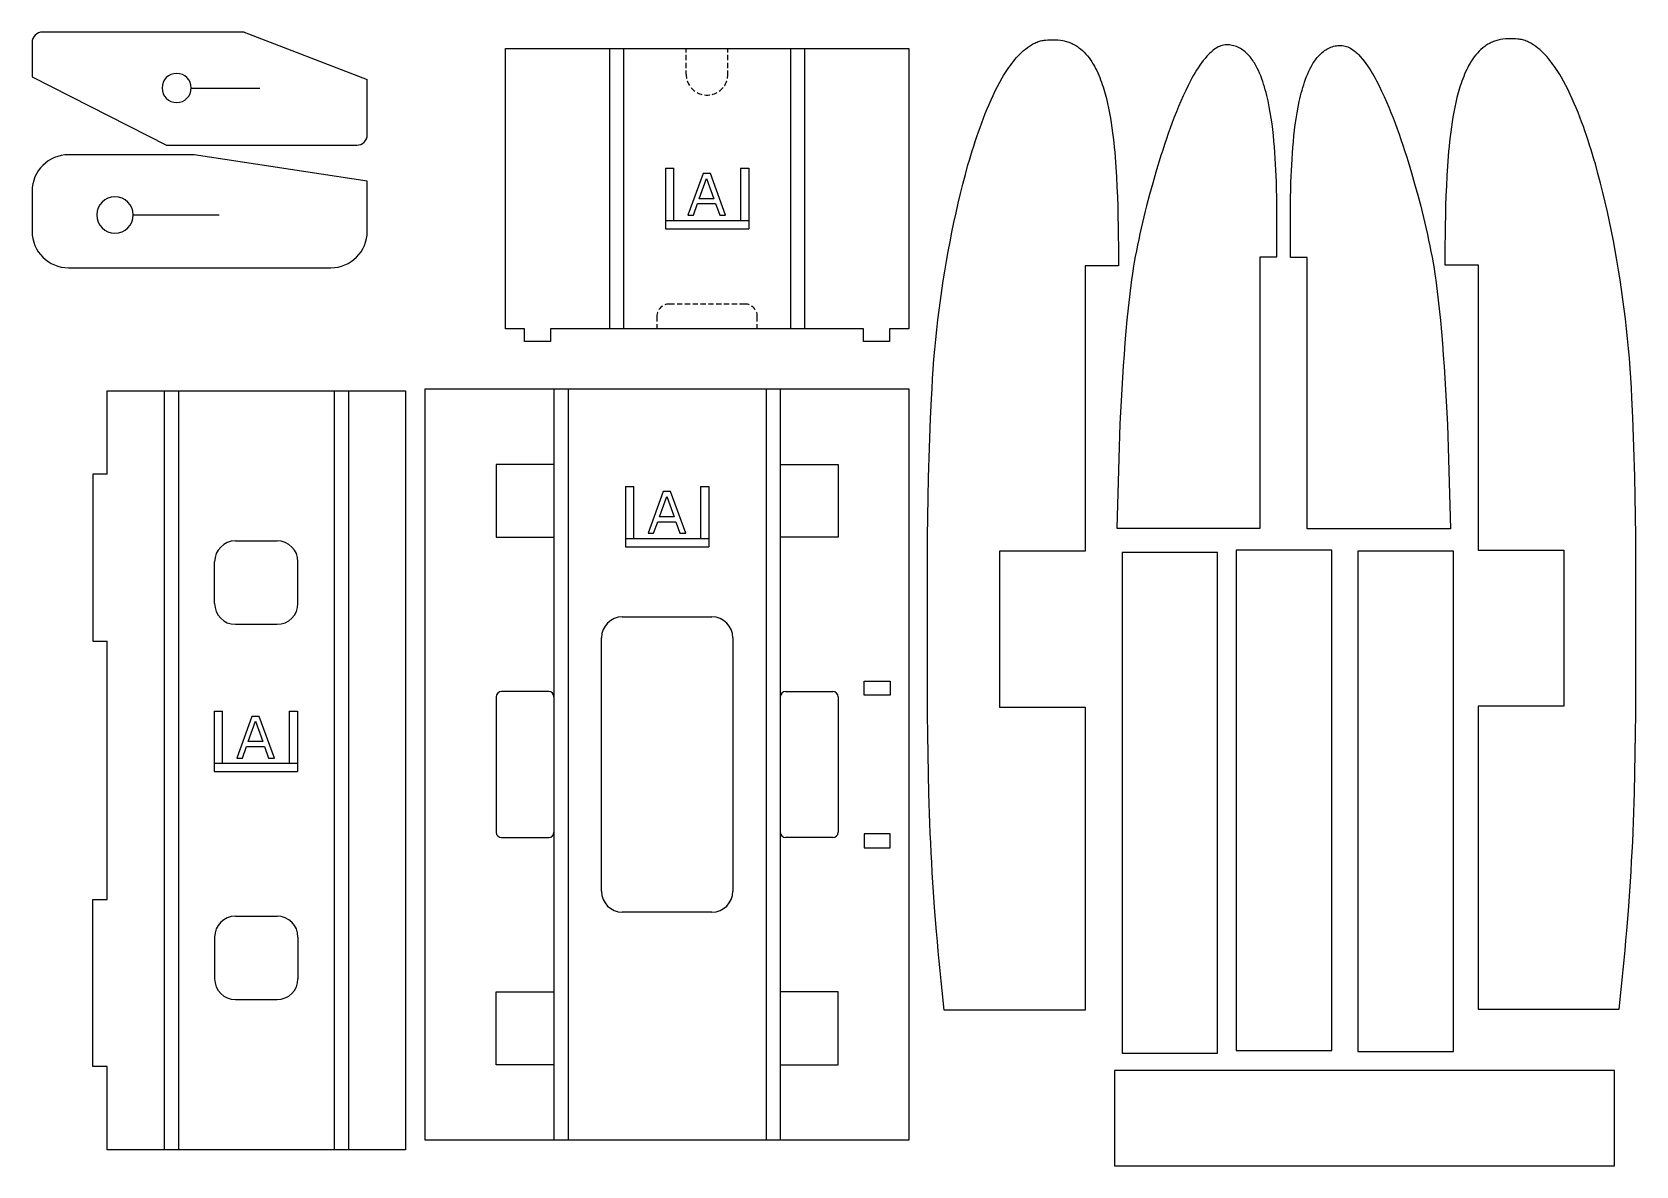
# Model space of a CAD drawing. Extents: x 4 to 493, y 32 to 377.
import ezdxf

# ---------------------------------------------------------------- set-up
doc = ezdxf.new("R2010")
doc.units = 0
doc.layers.add('Layer_1', color=7, linetype='CONTINUOUS')

msp = doc.modelspace()

# ---------------------------------------------------------------- linework, layer by layer
at = {"layer": 'Layer_1', "color": 7}
for p, q in [((68.716497, 376.87243), (7.280246, 376.87243)), ((68.716497, 376.87243), (106.22383, 362.479097)), ((4.105246, 373.69743), (4.105246, 363.294014)), ((148.308444, 286.482382), (148.308444, 371.836966)), ((148.308444, 371.836966), (271.244444, 371.836966)), ((271.244444, 371.836966), (271.244444, 286.482382)), ((306.205379, 371.242546), (306.787463, 371.718796)), ((306.787463, 371.718796), (307.380129, 372.184462)), ((307.380129, 372.184462), (308.004546, 372.618379)), ((308.004546, 372.618379), (308.650129, 373.009962)), ((308.650129, 373.009962), (308.978213, 373.200462)), ((308.978213, 373.200462), (309.306296, 373.380379)), ((309.306296, 373.380379), (309.644963, 373.549712)), ((309.644963, 373.549712), (309.994213, 373.697879)), ((309.994213, 373.697879), (310.343463, 373.846046)), ((310.343463, 373.846046), (310.692713, 373.973046)), ((310.692713, 373.973046), (311.052546, 374.089462)), ((311.052546, 374.089462), (311.412379, 374.195296)), ((311.412379, 374.195296), (311.772215, 374.290546)), ((311.772215, 374.290546), (312.142632, 374.364629)), ((312.142632, 374.364629), (312.513049, 374.417546)), ((312.513049, 374.417546), (312.883465, 374.470462)), ((312.883465, 374.470462), (313.634882, 374.533962)), ((313.634882, 374.533962), (314.396882, 374.565712)), ((314.396882, 374.565712), (315.148299, 374.565712)), ((315.148299, 374.565712), (315.910299, 374.533962)), ((315.910299, 374.533962), (316.672299, 374.481046)), ((316.672299, 374.481046), (317.423715, 374.406962)), ((317.423715, 374.406962), (318.175132, 374.290546)), ((318.175132, 374.290546), (318.545549, 374.216462)), ((318.545549, 374.216462), (318.905382, 374.131796)), ((318.905382, 374.131796), (319.275799, 374.047129)), ((319.275799, 374.047129), (319.635632, 373.941296)), ((319.635632, 373.941296), (319.984882, 373.824879)), ((319.984882, 373.824879), (320.344715, 373.697879)), ((320.344715, 373.697879), (320.693965, 373.549712)), ((320.693965, 373.549712), (321.032632, 373.401546)), ((321.032632, 373.401546), (321.371299, 373.232212)), ((321.371299, 373.232212), (321.699382, 373.052296)), ((321.699382, 373.052296), (322.027465, 372.861796)), ((322.027465, 372.861796), (322.355549, 372.660712)), ((322.355549, 372.660712), (322.673049, 372.449046)), ((322.673049, 372.449046), (322.979965, 372.237379)), ((322.979965, 372.237379), (323.286882, 372.004546)), ((323.286882, 372.004546), (323.583215, 371.771712)), ((323.583215, 371.771712), (324.154715, 371.274296)), ((364.363452, 371.650752), (364.003618, 371.386169)), ((364.723285, 371.904752), (364.363452, 371.650752)), ((365.104285, 372.137585), (364.723285, 371.904752)), ((365.495868, 372.349252), (365.104285, 372.137585)), ((365.898035, 372.529169), (365.495868, 372.349252)), ((366.310785, 372.698502), (365.898035, 372.529169)), ((366.734118, 372.825502), (366.310785, 372.698502)), ((367.168035, 372.920752), (366.734118, 372.825502)), ((367.601952, 372.984252), (367.168035, 372.920752)), ((368.046452, 373.016002), (367.601952, 372.984252)), ((368.480368, 373.005277), (368.046452, 373.016002)), ((368.924868, 372.973527), (368.480368, 373.005277)), ((369.369368, 372.910027), (368.924868, 372.973527)), ((369.803285, 372.835944), (369.369368, 372.910027)), ((370.237202, 372.730111), (369.803285, 372.835944)), ((370.660535, 372.613694), (370.237202, 372.730111)), ((371.073285, 372.465527), (370.660535, 372.613694)), ((371.486035, 372.296194), (371.073285, 372.465527)), ((371.888202, 372.105694), (371.486035, 372.296194)), ((372.269202, 371.904611), (371.888202, 372.105694)), ((372.650202, 371.671777), (372.269202, 371.904611)), ((373.020618, 371.428361), (372.650202, 371.671777)), ((373.380452, 371.163777), (373.020618, 371.428361)), ((397.91846, 371.248653), (398.288877, 371.49207)), ((398.288877, 371.49207), (398.669877, 371.724903)), ((398.669877, 371.724903), (399.050877, 371.925986)), ((399.050877, 371.925986), (399.453044, 372.116486)), ((399.453044, 372.116486), (399.865794, 372.28582)), ((399.865794, 372.28582), (400.278544, 372.433986)), ((400.278544, 372.433986), (400.701877, 372.550403)), ((400.701877, 372.550403), (401.135794, 372.656236)), ((401.135794, 372.656236), (401.56971, 372.73032)), ((401.56971, 372.73032), (402.01421, 372.79382)), ((402.01421, 372.79382), (402.45871, 372.82557)), ((402.45871, 372.82557), (402.892627, 372.836012)), ((402.892627, 372.836012), (403.337127, 372.804262)), ((403.337127, 372.804262), (403.771044, 372.740762)), ((403.771044, 372.740762), (404.20496, 372.645512)), ((404.20496, 372.645512), (404.628294, 372.518512)), ((404.628294, 372.518512), (405.041044, 372.349179)), ((405.041044, 372.349179), (405.44321, 372.169262)), ((405.44321, 372.169262), (405.834794, 371.957595)), ((405.834794, 371.957595), (406.215794, 371.724762)), ((406.215794, 371.724762), (406.575627, 371.470762)), ((406.575627, 371.470762), (406.93546, 371.206179)), ((445.569396, 371.578785), (445.029646, 371.049619)), ((446.140896, 372.076202), (445.569396, 371.578785)), ((446.447813, 372.309035), (446.140896, 372.076202)), ((446.744146, 372.541869), (446.447813, 372.309035)), ((447.061646, 372.753535), (446.744146, 372.541869)), ((447.368563, 372.965202), (447.061646, 372.753535)), ((447.696646, 373.166285), (447.368563, 372.965202)), ((448.02473, 373.356785), (447.696646, 373.166285)), ((448.352813, 373.536702), (448.02473, 373.356785)), ((448.69148, 373.706035), (448.352813, 373.536702)), ((449.04073, 373.854202), (448.69148, 373.706035)), ((449.379396, 374.002369), (449.04073, 373.854202)), ((449.73923, 374.129369), (449.379396, 374.002369)), ((450.08848, 374.245785), (449.73923, 374.129369)), ((450.448313, 374.351619), (450.08848, 374.245785)), ((450.81873, 374.436285), (450.448313, 374.351619)), ((451.178563, 374.520952), (450.81873, 374.436285)), ((451.54898, 374.595035), (451.178563, 374.520952)), ((452.300396, 374.711452), (451.54898, 374.595035)), ((453.051813, 374.785535), (452.300396, 374.711452)), ((453.813813, 374.838452), (453.051813, 374.785535)), ((454.575813, 374.870202), (453.813813, 374.838452)), ((455.32723, 374.870202), (454.575813, 374.870202)), ((456.08923, 374.838452), (455.32723, 374.870202)), ((456.840646, 374.774952), (456.08923, 374.838452)), ((457.211063, 374.722035), (456.840646, 374.774952)), ((457.58148, 374.669119), (457.211063, 374.722035)), ((457.951896, 374.595035), (457.58148, 374.669119)), ((458.31173, 374.499785), (457.951896, 374.595035)), ((458.671563, 374.393952), (458.31173, 374.499785)), ((459.031396, 374.277535), (458.671563, 374.393952)), ((459.380646, 374.150535), (459.031396, 374.277535)), ((459.729896, 374.002369), (459.380646, 374.150535)), ((460.079146, 373.854202), (459.729896, 374.002369)), ((460.417813, 373.684869), (460.079146, 373.854202)), ((460.745896, 373.504952), (460.417813, 373.684869)), ((461.07398, 373.314452), (460.745896, 373.504952)), ((461.719563, 372.922869), (461.07398, 373.314452)), ((462.34398, 372.488952), (461.719563, 372.922869)), ((462.936646, 372.023285), (462.34398, 372.488952)), ((463.51873, 371.547035), (462.936646, 372.023285)), ((464.069063, 371.039035), (463.51873, 371.547035)), ((301.760379, 366.141379), (302.194296, 366.755212)), ((302.194296, 366.755212), (302.649379, 367.358462)), ((302.649379, 367.358462), (303.115046, 367.951129)), ((303.115046, 367.951129), (303.591296, 368.533212)), ((303.591296, 368.533212), (304.078129, 369.104712)), ((304.078129, 369.104712), (304.586129, 369.665629)), ((304.586129, 369.665629), (305.115296, 370.205379)), ((305.115296, 370.205379), (305.655046, 370.734546)), ((305.655046, 370.734546), (306.205379, 371.242546)), ((324.154715, 371.274296), (324.705049, 370.745129)), ((324.705049, 370.745129), (325.213049, 370.194796)), ((325.213049, 370.194796), (325.710465, 369.612712)), ((325.710465, 369.612712), (326.176132, 369.020046)), ((326.176132, 369.020046), (326.610049, 368.406212)), ((326.610049, 368.406212), (327.022799, 367.781796)), ((327.022799, 367.781796), (327.424965, 367.136212)), ((327.424965, 367.136212), (327.795382, 366.480046)), ((359.918452, 366.782419), (359.421035, 366.041585)), ((360.426452, 367.502085), (359.918452, 366.782419)), ((360.955618, 368.200585), (360.426452, 367.502085)), ((361.516535, 368.888502), (360.955618, 368.200585)), ((362.088035, 369.555252), (361.516535, 368.888502)), ((362.691285, 370.200835), (362.088035, 369.555252)), ((363.008785, 370.507752), (362.691285, 370.200835)), ((363.336868, 370.814669), (363.008785, 370.507752)), ((363.664952, 371.111002), (363.336868, 370.814669)), ((364.003618, 371.386169), (363.664952, 371.111002)), ((373.719118, 370.878027), (373.380452, 371.163777)), ((374.057785, 370.592277), (373.719118, 370.878027)), ((374.375285, 370.285361), (374.057785, 370.592277)), ((374.682202, 369.967861), (374.375285, 370.285361)), ((374.978535, 369.639777), (374.682202, 369.967861)), ((375.264285, 369.301111), (374.978535, 369.639777)), ((375.539452, 368.951861), (375.264285, 369.301111)), ((375.804035, 368.592027), (375.539452, 368.951861)), ((376.058035, 368.232194), (375.804035, 368.592027)), ((376.301452, 367.861777), (376.058035, 368.232194)), ((376.544868, 367.480777), (376.301452, 367.861777)), ((376.989368, 366.718777), (376.544868, 367.480777)), ((377.402118, 365.935611), (376.989368, 366.718777)), ((393.53696, 365.755903), (393.94971, 366.53907)), ((393.94971, 366.53907), (394.39421, 367.30107)), ((394.39421, 367.30107), (394.637627, 367.68207)), ((394.637627, 367.68207), (394.881044, 368.052486)), ((394.881044, 368.052486), (395.135044, 368.41232)), ((395.135044, 368.41232), (395.399627, 368.772153)), ((395.399627, 368.772153), (395.674794, 369.121403)), ((395.674794, 369.121403), (395.960544, 369.46007)), ((395.960544, 369.46007), (396.256877, 369.788153)), ((396.256877, 369.788153), (396.563794, 370.105653)), ((396.563794, 370.105653), (396.881294, 370.41257)), ((396.881294, 370.41257), (397.21996, 370.69832)), ((397.21996, 370.69832), (397.558627, 370.98407)), ((397.558627, 370.98407), (397.91846, 371.248653)), ((406.93546, 371.206179), (407.274127, 370.931012)), ((407.274127, 370.931012), (407.60221, 370.634679)), ((407.60221, 370.634679), (407.930294, 370.327762)), ((407.930294, 370.327762), (408.247794, 370.020845)), ((408.247794, 370.020845), (408.851044, 369.375262)), ((408.851044, 369.375262), (409.422544, 368.708512)), ((409.422544, 368.708512), (409.98346, 368.020595)), ((409.98346, 368.020595), (410.512627, 367.322095)), ((410.512627, 367.322095), (411.020627, 366.602429)), ((411.020627, 366.602429), (411.518044, 365.861595)), ((441.92873, 366.784535), (441.568896, 366.117785)), ((442.299146, 367.440702), (441.92873, 366.784535)), ((442.701313, 368.086285), (442.299146, 367.440702)), ((443.114063, 368.710702), (442.701313, 368.086285)), ((443.558563, 369.324535), (443.114063, 368.710702)), ((444.013646, 369.917202), (443.558563, 369.324535)), ((444.511063, 370.499285), (444.013646, 369.917202)), ((445.029646, 371.049619), (444.511063, 370.499285)), ((464.619396, 370.509869), (464.069063, 371.039035)), ((465.13798, 369.970119), (464.619396, 370.509869)), ((465.64598, 369.409202), (465.13798, 369.970119)), ((466.132813, 368.837702), (465.64598, 369.409202)), ((466.609063, 368.255619), (466.132813, 368.837702)), ((467.07473, 367.662952), (466.609063, 368.255619)), ((467.529813, 367.059702), (467.07473, 367.662952)), ((467.96373, 366.445869), (467.529813, 367.059702)), ((4.105246, 363.294014), (45.094497, 342.444847)), ((106.22383, 345.619847), (106.22383, 362.479097)), ((298.278463, 360.320546), (298.987546, 361.654046)), ((298.987546, 361.654046), (299.728379, 362.966379)), ((299.728379, 362.966379), (300.119963, 363.622546)), ((300.119963, 363.622546), (300.511546, 364.257546)), ((300.511546, 364.257546), (300.913713, 364.892546)), ((300.913713, 364.892546), (301.326463, 365.527546)), ((301.326463, 365.527546), (301.760379, 366.141379)), ((327.795382, 366.480046), (328.155215, 365.813296)), ((328.155215, 365.813296), (328.493882, 365.146546)), ((328.493882, 365.146546), (328.811382, 364.458629)), ((328.811382, 364.458629), (329.118299, 363.770712)), ((329.118299, 363.770712), (329.404049, 363.082796)), ((329.404049, 363.082796), (329.679215, 362.373712)), ((329.679215, 362.373712), (329.943799, 361.675212)), ((329.943799, 361.675212), (330.197799, 360.966129)), ((357.198535, 362.231585), (356.383618, 360.654669)), ((357.611285, 363.004169), (357.198535, 362.231585)), ((358.045202, 363.776752), (357.611285, 363.004169)), ((358.489702, 364.549335), (358.045202, 363.776752)), ((358.944785, 365.300752), (358.489702, 364.549335)), ((359.421035, 366.041585), (358.944785, 365.300752)), ((377.793702, 365.141861), (377.402118, 365.935611)), ((378.153535, 364.337527), (377.793702, 365.141861)), ((378.492202, 363.522611), (378.153535, 364.337527)), ((378.799118, 362.697111), (378.492202, 363.522611)), ((379.095452, 361.861027), (378.799118, 362.697111)), ((379.370618, 361.024944), (379.095452, 361.861027)), ((391.56846, 360.845236), (391.843627, 361.68132)), ((391.843627, 361.68132), (392.13996, 362.517403)), ((392.13996, 362.517403), (392.446877, 363.342903)), ((392.446877, 363.342903), (392.785544, 364.15782)), ((392.785544, 364.15782), (393.145377, 364.962153)), ((393.145377, 364.962153), (393.53696, 365.755903)), ((411.518044, 365.861595), (411.994294, 365.120762)), ((411.994294, 365.120762), (412.449377, 364.369345)), ((412.449377, 364.369345), (412.893877, 363.596762)), ((412.893877, 363.596762), (413.327794, 362.824179)), ((413.327794, 362.824179), (413.740544, 362.051595)), ((413.740544, 362.051595), (414.55546, 360.474679)), ((439.780313, 361.979702), (439.526313, 361.270619)), ((440.044896, 362.678202), (439.780313, 361.979702)), ((440.320063, 363.387285), (440.044896, 362.678202)), ((440.605813, 364.075202), (440.320063, 363.387285)), ((440.91273, 364.763119), (440.605813, 364.075202)), ((441.23023, 365.451035), (440.91273, 364.763119)), ((441.568896, 366.117785), (441.23023, 365.451035)), ((468.397646, 365.832035), (467.96373, 366.445869)), ((468.810396, 365.197035), (468.397646, 365.832035)), ((469.212563, 364.562035), (468.810396, 365.197035)), ((469.604146, 363.927035), (469.212563, 364.562035)), ((469.99573, 363.270869), (469.604146, 363.927035)), ((470.736563, 361.958535), (469.99573, 363.270869)), ((471.445646, 360.625035), (470.736563, 361.958535)), ((52.59808, 359.85443), (73.55308, 359.85443)), ((296.309963, 356.245962), (296.944963, 357.611212)), ((296.944963, 357.611212), (297.601129, 358.976462)), ((297.601129, 358.976462), (298.278463, 360.320546)), ((330.197799, 360.966129), (330.430632, 360.246462)), ((330.430632, 360.246462), (330.652882, 359.526796)), ((330.652882, 359.526796), (330.864549, 358.796546)), ((330.864549, 358.796546), (331.076215, 358.076879)), ((331.076215, 358.076879), (331.446632, 356.616379)), ((354.870202, 357.469085), (354.150535, 355.849835)), ((355.611035, 359.067169), (354.870202, 357.469085)), ((356.383618, 360.654669), (355.611035, 359.067169)), ((379.635202, 360.178277), (379.370618, 361.024944)), ((379.878618, 359.331611), (379.635202, 360.178277)), ((380.111452, 358.474361), (379.878618, 359.331611)), ((380.323118, 357.617111), (380.111452, 358.474361)), ((380.524202, 356.759861), (380.323118, 357.617111)), ((380.725285, 355.902611), (380.524202, 356.759861)), ((390.414877, 356.580153), (390.61596, 357.437403)), ((390.61596, 357.437403), (390.827627, 358.294653)), ((390.827627, 358.294653), (391.06046, 359.151903)), ((391.06046, 359.151903), (391.303877, 359.99857)), ((391.303877, 359.99857), (391.56846, 360.845236)), ((414.55546, 360.474679), (415.328044, 358.887179)), ((415.328044, 358.887179), (416.068877, 357.289095)), ((416.068877, 357.289095), (416.788544, 355.669845)), ((438.27748, 356.920869), (437.92823, 355.449785)), ((438.647896, 358.381369), (438.27748, 356.920869)), ((438.859563, 359.101035), (438.647896, 358.381369)), ((439.07123, 359.831285), (438.859563, 359.101035)), ((439.29348, 360.550952), (439.07123, 359.831285)), ((439.526313, 361.270619), (439.29348, 360.550952)), ((472.12298, 359.280952), (471.445646, 360.625035)), ((472.779146, 357.915702), (472.12298, 359.280952)), ((473.414146, 356.550452), (472.779146, 357.915702)), ((293.992213, 350.689712), (294.542546, 352.097296)), ((294.542546, 352.097296), (295.114046, 353.483712)), ((295.114046, 353.483712), (295.706713, 354.870129)), ((295.706713, 354.870129), (296.309963, 356.245962)), ((331.446632, 356.616379), (331.795882, 355.145296)), ((331.795882, 355.145296), (332.113382, 353.663629)), ((332.113382, 353.663629), (332.399132, 352.181962)), ((332.399132, 352.181962), (332.663715, 350.700296)), ((352.795868, 352.600752), (352.139702, 350.949752)), ((353.462618, 354.230585), (352.795868, 352.600752)), ((354.150535, 355.849835), (353.462618, 354.230585)), ((381.074535, 354.166944), (380.725285, 355.902611)), ((381.381452, 352.431277), (381.074535, 354.166944)), ((381.667202, 350.685027), (381.381452, 352.431277)), ((389.271877, 350.50532), (389.557627, 352.25157)), ((389.557627, 352.25157), (389.864544, 353.987236)), ((389.864544, 353.987236), (390.213794, 355.722903)), ((390.213794, 355.722903), (390.414877, 356.580153)), ((416.788544, 355.669845), (417.47646, 354.050595)), ((417.47646, 354.050595), (418.14321, 352.420762)), ((418.14321, 352.420762), (418.799377, 350.769762)), ((437.32498, 352.486452), (437.060396, 351.004785)), ((437.61073, 353.968119), (437.32498, 352.486452)), ((437.92823, 355.449785), (437.61073, 353.968119)), ((474.02798, 355.174619), (473.414146, 356.550452)), ((474.610063, 353.788202), (474.02798, 355.174619)), ((475.181563, 352.401785), (474.610063, 353.788202)), ((475.731896, 350.994202), (475.181563, 352.401785)), ((292.447046, 346.456379), (292.944463, 347.874546)), ((292.944463, 347.874546), (293.463046, 349.292712)), ((293.463046, 349.292712), (293.992213, 350.689712)), ((332.663715, 350.700296), (332.907132, 349.218629)), ((332.907132, 349.218629), (333.139965, 347.726379)), ((333.139965, 347.726379), (333.341049, 346.234129)), ((350.901452, 347.647752), (350.308785, 345.986169)), ((351.515285, 349.309335), (350.901452, 347.647752)), ((352.139702, 350.949752), (351.515285, 349.309335)), ((381.921202, 348.938777), (381.667202, 350.685027)), ((382.143452, 347.192527), (381.921202, 348.938777)), ((382.333952, 345.435694), (382.143452, 347.192527)), ((388.605127, 345.255986), (388.795627, 347.01282)), ((388.795627, 347.01282), (389.017877, 348.75907)), ((389.017877, 348.75907), (389.271877, 350.50532)), ((418.799377, 350.769762), (419.423794, 349.129345)), ((419.423794, 349.129345), (420.037627, 347.467762)), ((420.037627, 347.467762), (420.630294, 345.806179)), ((436.59473, 348.030871), (436.383063, 346.538621)), ((436.81698, 349.523119), (436.59473, 348.030871)), ((437.060396, 351.004785), (436.81698, 349.523119)), ((476.261063, 349.597202), (475.731896, 350.994202)), ((476.779646, 348.179038), (476.261063, 349.597202)), ((477.277063, 346.760871), (476.779646, 348.179038)), ((45.094497, 342.444847), (103.04883, 342.444847)), ((290.573796, 340.741379), (291.018296, 342.180712)), ((291.018296, 342.180712), (291.483963, 343.609462)), ((291.483963, 343.609462), (291.960213, 345.038212)), ((291.960213, 345.038212), (292.447046, 346.456379)), ((333.341049, 346.234129), (333.520965, 344.741879)), ((333.520965, 344.741879), (333.690299, 343.249629)), ((333.690299, 343.249629), (333.849049, 341.757379)), ((349.165785, 342.641835), (348.615452, 340.969669)), ((349.726702, 344.324585), (349.165785, 342.641835)), ((350.308785, 345.986169), (349.726702, 344.324585)), ((382.513868, 343.678861), (382.333952, 345.435694)), ((382.672618, 341.922027), (382.513868, 343.678861)), ((388.26646, 341.742322), (388.42521, 343.499153)), ((388.42521, 343.499153), (388.605127, 345.255986)), ((420.630294, 345.806179), (421.212377, 344.144595)), ((421.212377, 344.144595), (421.773294, 342.461848)), ((421.773294, 342.461848), (422.323627, 340.789681)), ((436.033813, 343.554121), (435.875063, 342.061871)), ((436.203146, 345.046371), (436.033813, 343.554121)), ((436.383063, 346.538621), (436.203146, 345.046371)), ((477.763896, 345.342705), (477.277063, 346.760871)), ((478.240146, 343.913955), (477.763896, 345.342705)), ((478.705813, 342.485205), (478.240146, 343.913955)), ((479.160896, 341.045871), (478.705813, 342.485205)), ((53.476497, 339.532988), (15.217746, 339.532988)), ((106.22383, 331.479071), (53.476497, 339.532988)), ((289.282629, 336.412796), (289.705963, 337.862712)), ((289.705963, 337.862712), (290.129296, 339.302046)), ((290.129296, 339.302046), (290.573796, 340.741379)), ((333.849049, 341.757379), (333.986632, 340.265129)), ((333.986632, 340.265129), (334.113632, 338.762296)), ((334.113632, 338.762296), (334.335882, 335.767212)), ((347.557118, 337.604169), (347.038535, 335.921419)), ((348.075702, 339.286919), (347.557118, 337.604169)), ((348.615452, 340.969669), (348.075702, 339.286919)), ((382.810202, 340.165194), (382.672618, 341.922027)), ((382.926618, 338.397777), (382.810202, 340.165194)), ((383.021868, 336.640944), (382.926618, 338.397777)), ((387.91721, 336.461239), (388.01246, 338.218072)), ((388.01246, 338.218072), (388.13946, 339.985489)), ((388.13946, 339.985489), (388.26646, 341.742322)), ((422.323627, 340.789681), (422.863377, 339.106931)), ((422.863377, 339.106931), (423.38196, 337.424181)), ((423.38196, 337.424181), (423.900544, 335.741431)), ((435.61048, 339.066788), (435.38823, 336.071705)), ((435.73748, 340.569621), (435.61048, 339.066788)), ((435.875063, 342.061871), (435.73748, 340.569621)), ((479.594813, 339.606538), (479.160896, 341.045871)), ((480.018146, 338.167205), (479.594813, 339.606538)), ((480.44148, 336.717288), (480.018146, 338.167205)), ((287.716296, 330.602546), (288.478296, 333.512962)), ((288.478296, 333.512962), (289.282629, 336.412796)), ((334.335882, 335.767212), (334.526382, 332.761546)), ((334.526382, 332.761546), (334.685132, 329.755879)), ((346.530535, 334.228085), (345.556868, 330.830835)), ((347.038535, 335.921419), (346.530535, 334.228085)), ((383.117118, 334.873527), (383.021868, 336.640944)), ((383.191202, 333.116694), (383.117118, 334.873527)), ((383.254702, 331.349277), (383.191202, 333.116694)), ((387.684377, 331.169572), (387.747877, 332.936989)), ((387.747877, 332.936989), (387.82196, 334.693822)), ((387.82196, 334.693822), (387.91721, 336.461239)), ((423.900544, 335.741431), (424.408544, 334.048098)), ((424.408544, 334.048098), (425.38221, 330.650848)), ((435.19773, 333.066038), (435.049563, 330.060369)), ((435.38823, 336.071705), (435.19773, 333.066038)), ((481.245813, 333.817455), (480.44148, 336.717288)), ((482.007813, 330.907038), (481.245813, 333.817455)), ((4.105246, 328.420488), (4.105246, 316.217904)), ((106.22383, 316.217904), (106.22383, 331.479071)), ((286.298129, 324.760545), (286.986046, 327.692129)), ((286.986046, 327.692129), (287.716296, 330.602546)), ((334.685132, 329.755879), (334.801549, 326.750212)), ((344.614952, 327.433585), (343.715368, 324.015167)), ((345.556868, 330.830835), (344.614952, 327.433585)), ((383.307618, 329.581861), (383.254702, 331.349277)), ((383.381702, 326.057611), (383.307618, 329.581861)), ((387.557377, 325.877906), (387.63146, 329.402156)), ((387.63146, 329.402156), (387.684377, 331.169572)), ((425.38221, 330.650848), (426.324127, 327.253598)), ((435.049563, 330.060369), (434.922563, 327.054702)), ((482.738063, 327.996619), (482.007813, 330.907038)), ((483.42598, 325.065036), (482.738063, 327.996619)), ((285.631379, 321.828962), (286.298129, 324.760545)), ((334.801549, 326.750212), (334.896799, 323.744545)), ((334.896799, 323.744545), (334.981465, 320.738878)), ((343.715368, 324.015167), (343.281452, 322.300667)), ((383.413452, 322.522776), (383.381702, 326.057611)), ((387.525627, 322.343071), (387.557377, 325.877906)), ((426.324127, 327.253598), (427.22371, 323.83518)), ((427.22371, 323.83518), (427.657627, 322.12068)), ((434.827313, 324.049036), (434.75323, 321.043369)), ((434.922563, 327.054702), (434.827313, 324.049036)), ((484.09273, 322.133452), (483.42598, 325.065036)), ((34.902747, 321.192071), (61.096497, 321.192071)), ((284.382546, 315.944628), (284.996379, 318.886795)), ((284.996379, 318.886795), (285.631379, 321.828962)), ((334.981465, 320.738878), (335.034382, 317.733212)), ((335.034382, 317.733212), (335.076715, 314.727545)), ((342.455952, 318.871667), (342.053785, 317.157167)), ((342.858118, 320.586167), (342.455952, 318.871667)), ((343.281452, 322.300667), (342.858118, 320.586167)), ((383.424176, 318.998526), (383.413452, 322.522776)), ((383.413452, 315.463693), (383.424176, 318.998526)), ((387.515185, 318.818821), (387.525627, 322.343071)), ((387.525627, 315.283988), (387.515185, 318.818821)), ((427.657627, 322.12068), (428.08096, 320.40618)), ((428.08096, 320.40618), (428.49371, 318.69168)), ((428.49371, 318.69168), (428.885294, 316.97718)), ((434.68973, 318.037702), (434.65798, 315.032036)), ((434.75323, 321.043369), (434.68973, 318.037702)), ((484.72773, 319.191286), (484.09273, 322.133452)), ((485.341563, 316.249119), (484.72773, 319.191286)), ((283.250129, 310.028546), (283.800463, 312.99188)), ((283.800463, 312.99188), (284.382546, 315.944628)), ((335.076715, 314.727545), (335.097882, 311.72188)), ((341.291785, 313.707001), (340.931952, 311.981917)), ((341.662202, 315.432084), (341.291785, 313.707001)), ((342.053785, 317.157167), (341.662202, 315.432084)), ((383.381702, 308.40461), (383.413452, 315.463693)), ((387.557377, 308.224905), (387.525627, 315.283988)), ((428.885294, 316.97718), (429.276877, 315.252097)), ((429.276877, 315.252097), (429.647294, 313.527014)), ((429.647294, 313.527014), (430.007127, 311.80193)), ((434.65798, 315.032036), (434.62623, 312.026369)), ((485.923646, 313.296369), (485.341563, 316.249119)), ((486.47398, 310.333036), (485.923646, 313.296369)), ((282.720963, 307.075796), (283.250129, 310.028546)), ((335.097882, 311.72188), (335.119049, 305.699963)), ((340.265202, 308.510584), (339.947702, 306.774917)), ((340.593285, 310.246251), (340.265202, 308.510584)), ((340.931952, 311.981917), (340.593285, 310.246251)), ((378.301702, 225.822861), (378.301702, 308.40461)), ((378.301702, 308.40461), (383.381702, 308.40461)), ((392.637377, 308.224905), (387.557377, 308.224905)), ((392.637377, 225.643156), (392.637377, 308.224905)), ((430.007127, 311.80193), (430.356377, 310.066264)), ((430.356377, 310.066264), (430.673877, 308.330597)), ((430.673877, 308.330597), (430.991377, 306.59493)), ((434.62623, 312.026369), (434.615505, 306.004452)), ((487.003146, 307.380286), (486.47398, 310.333036)), ((15.217746, 305.105404), (95.11133, 305.105404)), ((281.747296, 301.138546), (282.223546, 304.10188)), ((282.223546, 304.10188), (282.720963, 307.075796)), ((335.119049, 305.699963), (324.959049, 305.699963)), ((324.959049, 305.699963), (324.959049, 218.800212)), ((339.386785, 303.293001), (339.132785, 301.546751)), ((339.661952, 305.028667), (339.386785, 303.293001)), ((339.947702, 306.774917), (339.661952, 305.028667)), ((430.991377, 306.59493), (431.277127, 304.84868)), ((431.277127, 304.84868), (431.552294, 303.113014)), ((431.552294, 303.113014), (431.806294, 301.366764)), ((434.615505, 306.004452), (444.775505, 306.004452)), ((444.775505, 306.004452), (444.775505, 219.104691)), ((487.500563, 304.406369), (487.003146, 307.380286)), ((487.976813, 301.443036), (487.500563, 304.406369)), ((280.868879, 295.18013), (281.292213, 298.16463)), ((281.292213, 298.16463), (281.747296, 301.138546)), ((338.889368, 299.800501), (338.667118, 298.043667)), ((339.132785, 301.546751), (338.889368, 299.800501)), ((431.806294, 301.366764), (432.04971, 299.620514)), ((432.04971, 299.620514), (432.27196, 297.86368)), ((488.431896, 298.469119), (487.976813, 301.443036)), ((488.85523, 295.484619), (488.431896, 298.469119)), ((280.466713, 292.206213), (280.868879, 295.18013)), ((338.254368, 294.540584), (338.063868, 292.783751)), ((338.455452, 296.297417), (338.254368, 294.540584)), ((338.667118, 298.043667), (338.455452, 296.297417)), ((432.27196, 297.86368), (432.483627, 296.11743)), ((432.483627, 296.11743), (432.68471, 294.360597)), ((432.68471, 294.360597), (432.87521, 292.603764)), ((489.257396, 292.510702), (488.85523, 295.484619)), ((279.757629, 286.22663), (280.096296, 289.221713)), ((280.096296, 289.221713), (280.466713, 292.206213)), ((337.714618, 289.270084), (337.397118, 285.756417)), ((338.063868, 292.783751), (337.714618, 289.270084)), ((432.87521, 292.603764), (433.22446, 289.090097)), ((433.22446, 289.090097), (433.54196, 285.57643)), ((489.627813, 289.526202), (489.257396, 292.510702)), ((489.96648, 286.531119), (489.627813, 289.526202)), ((154.13986, 286.482382), (148.308444, 286.482382)), ((154.13986, 282.672382), (154.13986, 286.482382)), ((257.464944, 286.482382), (162.07736, 286.482382)), ((162.07736, 286.482382), (162.07736, 282.672382)), ((257.464944, 282.672382), (257.464944, 286.482382)), ((271.244444, 286.482382), (265.402444, 286.482382)), ((265.402444, 286.482382), (265.402444, 282.672382)), ((279.450713, 283.231546), (279.757629, 286.22663)), ((337.397118, 285.756417), (337.100785, 282.232167)), ((433.54196, 285.57643), (433.838294, 282.05218)), ((490.273396, 283.536036), (489.96648, 286.531119)), ((490.559146, 280.551536), (490.273396, 283.536036)), ((162.07736, 282.672382), (154.13986, 282.672382)), ((265.402444, 282.672382), (257.464944, 282.672382)), ((278.910963, 277.24138), (279.164963, 280.247046)), ((279.164963, 280.247046), (279.450713, 283.231546)), ((336.825618, 278.718501), (336.571618, 275.194251)), ((337.100785, 282.232167), (336.825618, 278.718501)), ((433.838294, 282.05218), (434.11346, 278.538514)), ((490.813146, 277.545869), (490.559146, 280.551536)), ((278.487629, 271.24063), (278.688713, 274.246296)), ((278.688713, 274.246296), (278.910963, 277.24138)), ((336.571618, 275.194251), (336.328202, 271.670001)), ((434.11346, 278.538514), (434.378044, 275.014264)), ((434.378044, 275.014264), (434.610877, 271.490014)), ((491.035396, 274.550786), (490.813146, 277.545869)), ((491.23648, 271.54512), (491.035396, 274.550786)), ((278.318296, 268.245546), (278.487629, 271.24063)), ((336.328202, 271.670001), (336.116535, 268.145752)), ((434.610877, 271.490014), (434.822544, 267.965765)), ((491.416396, 268.550038), (491.23648, 271.54512)), ((26.951582, 267.635999), (117.883584, 267.635999)), ((26.951582, 242.235999), (26.951582, 267.635999)), ((117.883584, 267.635999), (117.883584, 36.496005)), ((123.783028, 268.093064), (123.783028, 39.482489)), ((271.403408, 268.118263), (123.808228, 268.118263)), ((271.403408, 39.507691), (271.403408, 268.118263)), ((277.873796, 259.228546), (278.148963, 265.239879)), ((278.148963, 265.239879), (278.318296, 268.245546)), ((335.915452, 264.621502), (335.735535, 261.097252)), ((336.116535, 268.145752), (335.915452, 264.621502)), ((434.822544, 267.965765), (435.023627, 264.441515)), ((435.023627, 264.441515), (435.203544, 260.917265)), ((491.575146, 265.544371), (491.416396, 268.550038)), ((491.860896, 259.533038), (491.575146, 265.544371)), ((277.619796, 253.217212), (277.873796, 259.228546)), ((335.735535, 261.097252), (335.587368, 257.573002)), ((435.203544, 260.917265), (435.35171, 257.393015)), ((492.104313, 253.521705), (491.860896, 259.533038)), ((335.587368, 257.573002), (335.439202, 254.048752)), ((435.35171, 257.393015), (435.499877, 253.868765)), ((277.408129, 247.205879), (277.619796, 253.217212)), ((335.312202, 250.524502), (335.195785, 246.989669)), ((335.439202, 254.048752), (335.312202, 250.524502)), ((435.499877, 253.868765), (435.626877, 250.344515)), ((435.626877, 250.344515), (435.743294, 246.809681)), ((492.31598, 247.510371), (492.104313, 253.521705)), ((145.514644, 245.237097), (145.514644, 223.012097)), ((163.125314, 245.237097), (145.514644, 245.237097)), ((163.125314, 245.237097), (163.125314, 223.012097)), ((232.086325, 245.237097), (232.086325, 223.012097)), ((232.086325, 245.237097), (249.686408, 245.237097)), ((249.686408, 245.237097), (249.686408, 223.012097)), ((277.323463, 244.200212), (277.408129, 247.205879)), ((335.195785, 246.989669), (334.994702, 239.930585)), ((435.743294, 246.809681), (435.944377, 239.750598)), ((492.41123, 244.504705), (492.31598, 247.510371)), ((492.485313, 241.499038), (492.41123, 244.504705)), ((26.951582, 242.235999), (22.633582, 242.235999)), ((22.633582, 242.235999), (22.633582, 191.435999)), ((277.111796, 235.183212), (277.238796, 241.194546)), ((277.238796, 241.194546), (277.323463, 244.200212)), ((334.994702, 239.930585), (334.825368, 232.882085)), ((435.944377, 239.750598), (436.11371, 232.702098)), ((492.612313, 235.487705), (492.485313, 241.499038)), ((277.027129, 229.171879), (277.111796, 235.183212)), ((492.707563, 229.476371), (492.612313, 235.487705)), ((334.825368, 232.882085), (334.677202, 225.823002)), ((436.11371, 232.702098), (436.261877, 225.643015)), ((276.963629, 223.160546), (277.027129, 229.171879)), ((334.677202, 225.823002), (378.301702, 225.823002)), ((436.261877, 225.643015), (392.637377, 225.643015)), ((492.76048, 223.465038), (492.707563, 229.476371)), ((66.067582, 221.915999), (78.767582, 221.915999)), ((145.514644, 223.012097), (163.125314, 223.012097)), ((249.686408, 223.012097), (232.086325, 223.012097)), ((276.931879, 217.138629), (276.963629, 223.160546)), ((492.79223, 217.443107), (492.76048, 223.465038)), ((59.717582, 202.865999), (59.717582, 215.565999)), ((85.117582, 202.865999), (85.117582, 215.565999)), ((276.921155, 211.127296), (276.931879, 217.138629)), ((324.959049, 218.800212), (298.924046, 218.800212)), ((298.924046, 218.800212), (298.924046, 171.312796)), ((365.334296, 218.347663), (336.240713, 218.347663)), ((336.240713, 218.347663), (336.240713, 65.947663)), ((365.334296, 65.947663), (365.334296, 218.347663)), ((400.114968, 219.149911), (371.021384, 219.149911)), ((371.021384, 219.149911), (371.021384, 66.749911)), ((400.114968, 66.749911), (400.114968, 219.149911)), ((437.171056, 218.834291), (408.088056, 218.834291)), ((408.088056, 218.834291), (408.088056, 66.434291)), ((437.171056, 66.434291), (437.171056, 218.834291)), ((444.775505, 219.104691), (470.799922, 219.104691)), ((470.799922, 219.104691), (470.799922, 171.617274)), ((492.802954, 211.431774), (492.79223, 217.443107)), ((276.931879, 199.094046), (276.921155, 211.127296)), ((492.79223, 199.398524), (492.802954, 211.431774)), ((66.067582, 196.515999), (78.767582, 196.515999)), ((183.953314, 198.76568), (211.258314, 198.76568)), ((276.931879, 187.071379), (276.931879, 199.094046)), ((492.79223, 187.375857), (492.79223, 199.398524)), ((22.633582, 191.435999), (26.951582, 191.435999)), ((26.951582, 112.696005), (26.951582, 191.435999)), ((177.603314, 115.210263), (177.603314, 192.41568)), ((217.608325, 192.41568), (217.608325, 115.210263)), ((276.953046, 175.038129), (276.931879, 187.071379)), ((492.771063, 175.342607), (492.79223, 187.375857)), ((161.537814, 176.03268), (147.102144, 176.03268)), ((233.673825, 176.03268), (248.098908, 176.03268)), ((257.623908, 179.218263), (265.561408, 179.218263)), ((257.623908, 174.900263), (257.623908, 179.218263)), ((265.561408, 179.218263), (265.561408, 174.900263)), ((145.514644, 174.44518), (145.514644, 133.17018)), ((163.125314, 174.44518), (163.125314, 133.17018)), ((232.086325, 174.44518), (232.086325, 133.17018)), ((249.686408, 174.44518), (249.686408, 133.17018)), ((265.561408, 174.900263), (257.623908, 174.900263)), ((276.984796, 169.026796), (276.953046, 175.038129)), ((298.924046, 171.312796), (324.959049, 171.312796)), ((324.959049, 171.312796), (324.959049, 78.994393)), ((470.799922, 171.617274), (444.775505, 171.617274)), ((444.775505, 171.617274), (444.775505, 79.298869)), ((492.739313, 169.331274), (492.771063, 175.342607)), ((277.027129, 163.004879), (276.984796, 169.026796)), ((492.69698, 163.309357), (492.739313, 169.331274)), ((277.101213, 156.993546), (277.027129, 163.004879)), ((492.622896, 157.298024), (492.69698, 163.309357)), ((277.207046, 150.982212), (277.101213, 156.993546)), ((492.517063, 151.286691), (492.622896, 157.298024)), ((277.355213, 144.970879), (277.207046, 150.982212)), ((492.368896, 145.275357), (492.517063, 151.286691)), ((277.439879, 141.965212), (277.355213, 144.970879)), ((277.545713, 138.948976), (277.439879, 141.965212)), ((492.18898, 139.253441), (492.28423, 142.269691)), ((492.28423, 142.269691), (492.368896, 145.275357)), ((277.651546, 135.953893), (277.545713, 138.948976)), ((492.072563, 136.25836), (492.18898, 139.253441)), ((265.561408, 132.72568), (257.623908, 132.72568)), ((257.623908, 132.72568), (257.623908, 128.40768)), ((265.561408, 128.40768), (265.561408, 132.72568)), ((277.778546, 132.948226), (277.651546, 135.953893)), ((277.916129, 129.94256), (277.778546, 132.948226)), ((491.818563, 130.247027), (491.945563, 133.252693)), ((491.945563, 133.252693), (492.072563, 136.25836)), ((147.102144, 131.58268), (161.537814, 131.58268)), ((248.098908, 131.58268), (233.673825, 131.58268)), ((257.623908, 128.40768), (265.561408, 128.40768)), ((278.064296, 126.936893), (277.916129, 129.94256)), ((491.501063, 124.235693), (491.659813, 127.24136)), ((491.659813, 127.24136), (491.818563, 130.247027)), ((278.223046, 123.931226), (278.064296, 126.936893)), ((278.402963, 120.936143), (278.223046, 123.931226)), ((491.321146, 121.24061), (491.501063, 124.235693)), ((278.593463, 117.930476), (278.402963, 120.936143)), ((278.794546, 114.92481), (278.593463, 117.930476)), ((490.929563, 115.229277), (491.130646, 118.234943)), ((491.130646, 118.234943), (491.321146, 121.24061)), ((22.633582, 61.896005), (22.633582, 112.696005)), ((22.633582, 112.696005), (26.951582, 112.696005)), ((279.006213, 111.929726), (278.794546, 114.92481)), ((490.717896, 112.234193), (490.929563, 115.229277)), ((66.067582, 107.616005), (78.767582, 107.616005)), ((211.258314, 108.860263), (183.953314, 108.860263)), ((279.228463, 108.934643), (279.006213, 111.929726)), ((279.704713, 102.933893), (279.228463, 108.934643)), ((490.019396, 103.23836), (490.495646, 109.23911)), ((490.495646, 109.23911), (490.717896, 112.234193)), ((279.958713, 99.93881), (279.704713, 102.933893)), ((489.765396, 100.243277), (490.019396, 103.23836)), ((59.717582, 101.266005), (59.717582, 88.566005)), ((85.117582, 101.266005), (85.117582, 88.566005)), ((280.223296, 96.943726), (279.958713, 99.93881)), ((489.500813, 97.248193), (489.765396, 100.243277)), ((280.498463, 93.948643), (280.223296, 96.943726)), ((280.794796, 90.95356), (280.498463, 93.948643)), ((488.929313, 91.258035), (489.225646, 94.253119)), ((489.225646, 94.253119), (489.500813, 97.248193)), ((281.091129, 87.958476), (280.794796, 90.95356)), ((488.31548, 85.278452), (488.63298, 88.262952)), ((488.63298, 88.262952), (488.929313, 91.258035)), ((145.514644, 62.388858), (145.514644, 84.613858)), ((145.514644, 84.613858), (163.125314, 84.613858)), ((163.125314, 84.613858), (163.125314, 62.388858)), ((249.686408, 84.613858), (232.086325, 84.613858)), ((232.086325, 84.613858), (232.086325, 62.388858)), ((249.686408, 62.388858), (249.686408, 84.613858)), ((281.408629, 84.973976), (281.091129, 87.958476)), ((282.064796, 78.994393), (281.408629, 84.973976)), ((487.659313, 79.298869), (488.31548, 85.278452)), ((66.067582, 82.216005), (78.767582, 82.216005)), ((324.959049, 78.994393), (282.064796, 78.994393)), ((444.775646, 79.298869), (487.659313, 79.298869)), ((336.240713, 65.947663), (365.334296, 65.947663)), ((371.021384, 66.749911), (400.114968, 66.749911)), ((408.088056, 66.434291), (437.171056, 66.434291)), ((26.951582, 61.896005), (22.633582, 61.896005)), ((26.951582, 36.496005), (26.951582, 61.896005)), ((163.125314, 62.388858), (145.514644, 62.388858)), ((232.086325, 62.388858), (249.686408, 62.388858)), ((486.285709, 60.667255), (333.885709, 60.667255)), ((333.885709, 60.667255), (333.885709, 31.573671)), ((486.285709, 31.573671), (486.285709, 60.667255)), ((123.808228, 39.507691), (271.403408, 39.507691)), ((117.883584, 36.496005), (26.951582, 36.496005)), ((333.885709, 31.573671), (486.285709, 31.573671))]:
    msp.add_line(p, q, dxfattribs=at)
at = {"layer": 'Layer_1', "color": 1}
for p, q in [((180.017677, 371.866975), (180.042879, 286.494751)), ((184.377002, 286.494751), (184.373757, 371.838081)), ((235.166919, 371.87409), (235.192121, 286.501866)), ((239.526244, 286.501866), (239.522999, 371.845196)), ((44.35858, 267.608195), (44.35858, 36.427577)), ((48.686819, 267.668647), (48.686819, 36.488001)), ((96.165086, 267.601071), (96.165086, 36.420443)), ((100.493325, 267.661523), (100.493325, 36.480886)), ((163.098901, 268.137246), (163.098901, 39.493157)), ((167.448687, 268.116336), (167.448687, 39.472244)), ((227.751603, 268.16538), (227.751603, 39.521295)), ((232.10139, 268.144471), (232.10139, 39.500382))]:
    msp.add_line(p, q, dxfattribs=at)
at = {"layer": 'Layer_1', "color": 3}
for p, q in [((203.426444, 370.704549), (203.426444, 371.836966)), ((216.126444, 370.704549), (216.126444, 371.836966)), ((203.426444, 368.323299), (203.426444, 369.910799)), ((203.426444, 365.942048), (203.426444, 367.529549)), ((216.126444, 368.323299), (216.126444, 369.910799)), ((216.126444, 365.942048), (216.126444, 367.529549)), ((203.426444, 364.026465), (203.426444, 365.148298)), ((203.426444, 364.026465), (203.44761, 363.518465)), ((203.44761, 363.518465), (203.51111, 363.010465)), ((203.51111, 363.010465), (203.553444, 362.798798)), ((203.743944, 362.026215), (203.754386, 362.015773)), ((203.754386, 362.015773), (203.934302, 361.539523)), ((215.618444, 361.539382), (215.79836, 362.015632)), ((215.79836, 362.015632), (215.79836, 362.036798)), ((215.999444, 362.798798), (216.041777, 363.010465)), ((216.041777, 363.010465), (216.105277, 363.518465)), ((216.105277, 363.518465), (216.126444, 364.026465)), ((216.126444, 364.026465), (216.126444, 365.148298)), ((203.934302, 361.539523), (204.156552, 361.084439)), ((204.156552, 361.084439), (204.410552, 360.639939)), ((204.410552, 360.639939), (204.431719, 360.597606)), ((204.90811, 359.962465), (205.024527, 359.824882)), ((205.024527, 359.824882), (205.373777, 359.454465)), ((205.373777, 359.454465), (205.754777, 359.115798)), ((205.754777, 359.115798), (206.061694, 358.882965)), ((206.728444, 358.459632), (207.056527, 358.290298)), ((207.056527, 358.290298), (207.522194, 358.089215)), ((207.522194, 358.089215), (208.009027, 357.930465)), ((208.009027, 357.930465), (208.21011, 357.877548)), ((208.982694, 357.729382), (209.00386, 357.729382)), ((209.00386, 357.729382), (209.522444, 357.687048)), ((209.522444, 357.687048), (210.030444, 357.687048)), ((210.030444, 357.687048), (210.538444, 357.729382)), ((210.538444, 357.729382), (210.570194, 357.729382)), ((211.342777, 357.888132), (211.54386, 357.930465)), ((211.54386, 357.930465), (212.030694, 358.089215)), ((212.030694, 358.089215), (212.49636, 358.290298)), ((212.49636, 358.290298), (212.824444, 358.459632)), ((213.491194, 358.882965), (213.787527, 359.115798)), ((213.787527, 359.115798), (214.168527, 359.454465)), ((214.168527, 359.454465), (214.52836, 359.824882)), ((214.52836, 359.824882), (214.644777, 359.962465)), ((215.121027, 360.608048), (215.142194, 360.639798)), ((215.142194, 360.639798), (215.396194, 361.084298)), ((215.396194, 361.084298), (215.618444, 361.539382)), ((197.06586, 335.398548), (199.60586, 335.398548)), ((197.06586, 335.398548), (197.06586, 316.983548)), ((199.60586, 319.523548), (199.60586, 335.398548)), ((208.569944, 333.821632), (203.945027, 321.121632)), ((207.41636, 326.106382), (209.649444, 332.339965)), ((210.81361, 333.821632), (208.569944, 333.821632)), ((209.649444, 332.339965), (211.871944, 326.106382)), ((215.438527, 321.121632), (210.81361, 333.821632)), ((219.936444, 335.398548), (222.46586, 335.398548)), ((219.936444, 335.398548), (219.936444, 319.523548)), ((222.46586, 335.398548), (222.46586, 316.983548)), ((205.659527, 321.121632), (206.90836, 324.656465)), ((206.90836, 324.656465), (212.390527, 324.656465)), ((211.871944, 326.106382), (207.41636, 326.106382)), ((212.390527, 324.656465), (213.63936, 321.121632)), ((197.06586, 319.523548), (222.46586, 319.523548)), ((203.945027, 321.121632), (205.659527, 321.121632)), ((213.63936, 321.121632), (215.438527, 321.121632)), ((197.06586, 316.983548), (222.46586, 316.983548)), ((196.028694, 293.340382), (195.721777, 293.086382)), ((196.198027, 293.446215), (196.028694, 293.340382)), ((197.09761, 293.880132), (196.896527, 293.806048)), ((197.47861, 293.985965), (197.09761, 293.880132)), ((197.870194, 294.049465), (197.47861, 293.985965)), ((198.27236, 294.070632), (197.870194, 294.049465)), ((199.849277, 294.070632), (198.27236, 294.070632)), ((202.230527, 294.070632), (200.643027, 294.070632)), ((204.611777, 294.070632), (203.024277, 294.070632)), ((206.993027, 294.070632), (205.405527, 294.070632)), ((209.374277, 294.070632), (207.786777, 294.070632)), ((211.755527, 294.070632), (210.168027, 294.070632)), ((214.136777, 294.070632), (212.549277, 294.070632)), ((216.518027, 294.070632), (214.930527, 294.070632)), ((218.899277, 294.070632), (217.311777, 294.070632)), ((221.269944, 294.070632), (219.693027, 294.070632)), ((221.67211, 294.049465), (221.269944, 294.070632)), ((222.063694, 293.985965), (221.67211, 294.049465)), ((222.455277, 293.880132), (222.063694, 293.985965)), ((222.645777, 293.806048), (222.455277, 293.880132)), ((223.51361, 293.340382), (223.344277, 293.446215)), ((223.820527, 293.086382), (223.51361, 293.340382)), ((194.483527, 290.652215), (194.46236, 290.260632)), ((194.46236, 290.260632), (194.46236, 288.768382)), ((194.547027, 291.054382), (194.483527, 290.652215)), ((194.65286, 291.435382), (194.547027, 291.054382)), ((194.726944, 291.625882), (194.65286, 291.435382)), ((195.19261, 292.493715), (195.086777, 292.334965)), ((195.44661, 292.811215), (195.19261, 292.493715)), ((195.721777, 293.086382), (195.44661, 292.811215)), ((224.106277, 292.811215), (223.820527, 293.086382)), ((224.360277, 292.493715), (224.106277, 292.811215)), ((224.46611, 292.334965), (224.360277, 292.493715)), ((224.900168, 291.435382), (224.826085, 291.625882)), ((225.006001, 291.054382), (224.900168, 291.435382)), ((225.069501, 290.652215), (225.006001, 291.054382)), ((225.079944, 290.260632), (225.069501, 290.652215)), ((225.079944, 288.768382), (225.079944, 290.260632)), ((194.46236, 287.974632), (194.46236, 286.482382)), ((225.079944, 286.482382), (225.079944, 287.974632)), ((184.916397, 238.506097), (187.456397, 238.506097)), ((184.916397, 238.506097), (184.916397, 220.091097)), ((187.456397, 222.631097), (187.456397, 238.506097)), ((196.409897, 236.92918), (191.795564, 224.22918)), ((195.256314, 229.224513), (197.489397, 235.458097)), ((198.653564, 236.92918), (196.409897, 236.92918)), ((197.489397, 235.458097), (199.711897, 229.224513)), ((203.27848, 224.22918), (198.653564, 236.92918)), ((207.776397, 238.506097), (210.316397, 238.506097)), ((207.776397, 238.506097), (207.776397, 222.631097)), ((210.316397, 238.506097), (210.316397, 220.091097)), ((193.49948, 224.22918), (194.748314, 227.774597)), ((194.748314, 227.774597), (200.23048, 227.774597)), ((199.711897, 229.224513), (195.256314, 229.224513)), ((200.23048, 227.774597), (201.479314, 224.22918)), ((184.916397, 222.631097), (210.316397, 222.631097)), ((184.916397, 220.091097), (210.316397, 220.091097)), ((191.795564, 224.22918), (193.49948, 224.22918)), ((201.479314, 224.22918), (203.27848, 224.22918)), ((59.590582, 170.068249), (62.130582, 170.068249)), ((59.590582, 170.068249), (59.590582, 151.653249)), ((62.130582, 154.193249), (62.130582, 170.068249)), ((71.084084, 168.491333), (66.469748, 155.791333)), ((69.941084, 160.786666), (72.174168, 167.020249)), ((73.338332, 168.491333), (71.084084, 168.491333)), ((72.174168, 167.020249), (74.396665, 160.786666)), ((77.952665, 155.791333), (73.338332, 168.491333)), ((82.450582, 170.068249), (84.990582, 170.068249)), ((82.450582, 170.068249), (82.450582, 154.193249)), ((84.990582, 170.068249), (84.990582, 151.653249)), ((68.184251, 155.791333), (69.433084, 159.336749)), ((69.433084, 159.336749), (74.915248, 159.336749)), ((74.396665, 160.786666), (69.941084, 160.786666)), ((74.915248, 159.336749), (76.164082, 155.791333)), ((59.590582, 154.193249), (84.990582, 154.193249)), ((59.590582, 151.653249), (84.990582, 151.653249)), ((66.469748, 155.791333), (68.184251, 155.791333)), ((76.164082, 155.791333), (77.952665, 155.791333))]:
    msp.add_line(p, q, dxfattribs=at)
at = {"layer": 'Layer_1', "color": 7}
for points in [[(7.285551, 376.883014), (5.529113, 376.883014), (4.105246, 375.459146), (4.105246, 373.702708)], [(48.158386, 364.310014), (45.700541, 364.310014), (43.70808, 362.317525), (43.70808, 359.859708)], [(52.608663, 359.859708), (52.608663, 362.317525), (50.616203, 364.310014), (48.158386, 364.310014)], [(43.70808, 359.859708), (43.70808, 357.401919), (45.700541, 355.40943), (48.158386, 355.40943)], [(48.158386, 355.40943), (50.616203, 355.40943), (52.608663, 357.401919), (52.608663, 359.859708)], [(103.054136, 342.444847), (104.810546, 342.444847), (106.234413, 343.868714), (106.234413, 345.625124)], [(15.223051, 339.543571), (9.082855, 339.543571), (4.105246, 334.565962), (4.105246, 328.425766)], [(29.351803, 326.758905), (26.280236, 326.758905), (23.790246, 324.268942), (23.790246, 321.197348)], [(34.91333, 321.197348), (34.91333, 324.268942), (32.42334, 326.758905), (29.351803, 326.758905)], [(23.790246, 321.197348), (23.790246, 318.125782), (26.280236, 315.63582), (29.351803, 315.63582)], [(29.351803, 315.63582), (32.42334, 315.63582), (34.91333, 318.125782), (34.91333, 321.197348)], [(4.105246, 316.223181), (4.105246, 310.082985), (9.082855, 305.105404), (15.223051, 305.105404)], [(95.116636, 305.105404), (101.256832, 305.105404), (106.234413, 310.082985), (106.234413, 316.223181)], [(66.072873, 221.926583), (62.562943, 221.926583), (59.717582, 219.081213), (59.717582, 215.571291)], [(85.128165, 215.571291), (85.128165, 219.081213), (82.282792, 221.926583), (78.772873, 221.926583)], [(59.717582, 202.871291), (59.717582, 199.361369), (62.562943, 196.515999), (66.072873, 196.515999)], [(78.772873, 196.515999), (82.282792, 196.515999), (85.128165, 199.361369), (85.128165, 202.871291)], [(183.958605, 198.776263), (180.448684, 198.776263), (177.603314, 195.930891), (177.603314, 192.420972)], [(217.618908, 192.420972), (217.618908, 195.930891), (214.773547, 198.776263), (211.263605, 198.776263)], [(147.107436, 176.043263), (146.22776, 176.043263), (145.514644, 175.330147), (145.514644, 174.450472)], [(163.135897, 174.450472), (163.135897, 175.330147), (162.422781, 176.043263), (161.543105, 176.043263)], [(233.679103, 176.043263), (232.799444, 176.043263), (232.086325, 175.330147), (232.086325, 174.450472)], [(249.696992, 174.450472), (249.696992, 175.330147), (248.983844, 176.043263), (248.104186, 176.043263)], [(145.514644, 133.175472), (145.514644, 132.295796), (146.22776, 131.58268), (147.107436, 131.58268)], [(161.543105, 131.58268), (162.422781, 131.58268), (163.135897, 132.295796), (163.135897, 133.175472)], [(232.086325, 133.175472), (232.086325, 132.295796), (232.799444, 131.58268), (233.679103, 131.58268)], [(248.104186, 131.58268), (248.983844, 131.58268), (249.696992, 132.295796), (249.696992, 133.175472)], [(177.603314, 115.215555), (177.603314, 111.705619), (180.448684, 108.860263), (183.958605, 108.860263)], [(211.263605, 108.860263), (214.773547, 108.860263), (217.618908, 111.705619), (217.618908, 115.215555)], [(66.072873, 107.626588), (62.562943, 107.626588), (59.717582, 104.781224), (59.717582, 101.271282)], [(85.128165, 101.271282), (85.128165, 104.781224), (82.282792, 107.626588), (78.772873, 107.626588)], [(59.717582, 88.571282), (59.717582, 85.061369), (62.562943, 82.216005), (66.072873, 82.216005)], [(78.772873, 82.216005), (82.282792, 82.216005), (85.128165, 85.061369), (85.128165, 88.571282)]]:
    msp.add_open_spline(points, degree=3, dxfattribs=at)

doc.saveas('drawing.dxf')
